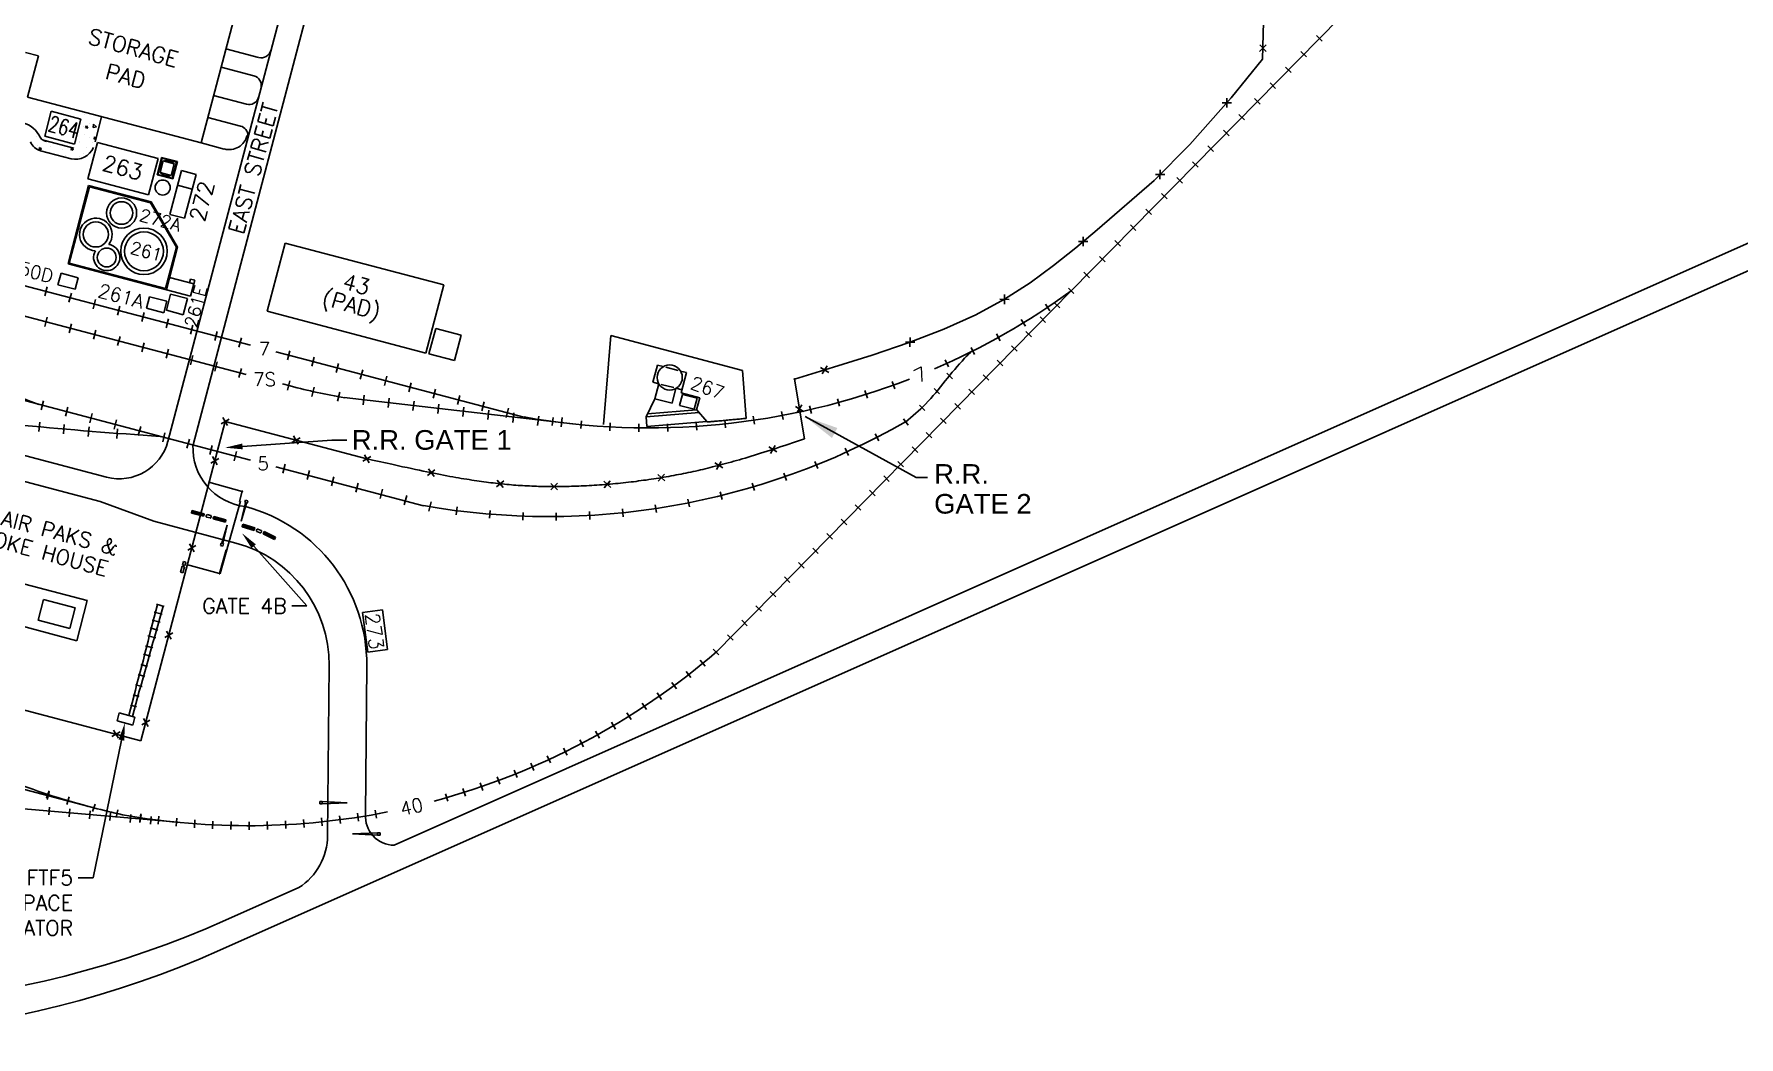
# Model space of a CAD drawing. Extents: x -16413 to 78405, y -232 to 83089.
# Drawn here: x 46664 to 62961, y 12310 to 21894 of the extents above; entities that cross this region are included whole.
import ezdxf
from ezdxf import colors
from ezdxf.entities.mleader import LeaderData, LeaderLine
from ezdxf.enums import TextEntityAlignment as Align
from ezdxf.math import Vec2, Vec3

# ---------------------------------------------------------------- set-up
doc = ezdxf.new("R2010")
doc.units = 0
doc.header["$LTSCALE"] = 350
doc.header["$MEASUREMENT"] = 0
doc.linetypes.add('CV28', pattern=[1, 1])
doc.linetypes.add('CV34', pattern=[1, 1])
doc.layers.get('0').update_dxf_attribs({"color": 3, "linetype": 'CONTINUOUS'})
doc.layers.add('BACKGROUND', color=7, linetype='CONTINUOUS')
doc.styles.add('ARIAL', font='arial.ttf')
doc.styles.add('SIMPLEX', font='SIMPLEX')
doc.styles.get("Standard").update_dxf_attribs({"font": 'SIMPLEX'})
doc.linetypes.add('XREF - PROPOSED HAUL ROAD$0$FENCELINE2', pattern='A,0.25,-0.1,[132,ltypeshp.shx,S=0.1,R=0,X=-0.1,Y=0],-0.1,1', length=1.45)

# ---------------------------------------------------------------- blocks, each defined once
blk = doc.blocks.new('RR', base_point=(-429.5, 670.3))
blk.add_line((-429.5, 674.1), (-429.5, 666.6))

msp = doc.modelspace()

# ---------------------------------------------------------------- linework, layer by layer
at = {"layer": 'BACKGROUND'}
for p, q in [((62509, 25472), (56578, 19440)), ((49111, 22434), (47943, 18001)), ((49343, 22373), (48183, 17967)), ((48627, 22245), (48260, 20853)), ((46705, 21685), (46583, 21718)), ((46705, 21685), (46601, 21290)), ((48810, 21670), (48497, 21753)), ((58443, 21790), (58379, 21728)), ((58380, 21791), (58442, 21727)), ((38511, 21611), (48032, 19105)), ((48765, 21496), (48451, 21579)), ((48260, 20853), (46601, 21290)), ((48693, 21224), (48379, 21306)), ((58111, 21237), (58021, 21238)), ((58067, 21282), (58066, 21192)), ((46828, 21156), (46766, 20918)), ((47112, 21081), (46828, 21156)), ((47112, 21081), (47051, 20842)), ((47148, 21125), (47148, 21125)), ((47190, 21036), (47190, 21036)), ((47233, 21033), (47228, 21002)), ((47233, 21033), (47261, 21006)), ((47308, 21103), (47246, 20865)), ((48638, 21015), (48324, 21097)), ((46683, 20915), (46683, 20915)), ((46752, 20867), (46752, 20867)), ((46753, 20880), (47044, 20803)), ((46763, 20878), (46761, 20873)), ((46761, 20873), (46782, 20867)), ((47051, 20842), (46766, 20918)), ((46779, 20873), (46782, 20867)), ((47069, 20863), (47069, 20863)), ((47096, 20864), (47096, 20864)), ((47133, 21014), (47133, 21014)), ((47142, 20938), (47142, 20938)), ((47166, 21018), (47154, 21001)), ((47154, 21001), (47176, 20994)), ((47166, 21018), (47176, 20994)), ((47177, 20992), (47177, 20992)), ((47189, 20905), (47189, 20905)), ((47228, 21002), (47261, 21006)), ((47240, 20911), (47238, 20890)), ((47238, 20890), (47253, 20893)), ((47240, 20911), (47255, 20899)), ((48712, 20921), (48701, 20924)), ((46695, 20828), (46695, 20828)), ((46714, 20810), (46712, 20789)), ((46712, 20789), (46734, 20793)), ((46714, 20810), (46734, 20793)), ((46726, 20807), (46726, 20807)), ((46726, 20779), (47018, 20702)), ((46732, 20812), (46732, 20812)), ((46822, 20824), (46822, 20824)), ((46935, 20794), (46935, 20794)), ((46957, 20820), (46957, 20820)), ((46961, 20733), (46961, 20733)), ((47027, 20808), (47015, 20790)), ((47015, 20790), (47036, 20784)), ((47027, 20808), (47036, 20784)), ((47093, 20725), (47093, 20725)), ((47101, 20858), (47101, 20858)), ((47136, 20752), (47136, 20752)), ((47169, 20810), (47169, 20810)), ((47269, 20859), (47177, 20511)), ((47207, 20772), (47207, 20772)), ((47218, 20854), (47218, 20854)), ((47269, 20859), (47849, 20706)), ((47849, 20706), (47757, 20358)), ((47882, 20715), (47839, 20549)), ((47887, 20708), (47846, 20553)), ((47882, 20715), (48033, 20675)), ((47887, 20708), (48026, 20671)), ((48481, 20795), (48260, 20854)), ((64935, 20734), (50106, 14141)), ((47839, 20549), (47989, 20509)), ((47846, 20553), (47985, 20516)), ((47898, 20681), (47869, 20571)), ((47974, 20543), (47869, 20571)), ((48003, 20653), (47898, 20681)), ((48072, 20589), (47962, 20171)), ((48003, 20653), (47974, 20543)), ((48026, 20671), (47985, 20516)), ((48033, 20675), (47989, 20509)), ((48212, 20552), (48072, 20589)), ((48212, 20552), (48102, 20134)), ((57473, 20552), (57383, 20553)), ((57429, 20597), (57427, 20507)), ((46988, 19699), (47185, 20447)), ((47000, 19706), (47192, 20435)), ((47177, 20511), (47757, 20358)), ((47185, 20447), (47783, 20290)), ((47192, 20435), (47776, 20281)), ((48036, 20449), (48175, 20413)), ((47776, 20281), (48024, 19856)), ((47783, 20290), (48035, 19857)), ((48102, 20134), (47962, 20171)), ((64256, 20169), (48440, 13138)), ((48733, 17822), (40398, 20016)), ((49063, 19897), (48891, 19245)), ((49063, 19897), (50581, 19497)), ((56738, 19910), (56648, 19912)), ((56694, 19956), (56692, 19866)), ((47921, 19463), (48024, 19856)), ((47928, 19451), (48035, 19857)), ((44920, 19633), (48691, 18640)), ((46892, 19498), (46922, 19608)), ((46922, 19608), (47086, 19565)), ((46988, 19699), (47928, 19451)), ((47000, 19706), (47921, 19463)), ((47057, 19455), (47086, 19565)), ((47958, 19567), (48190, 19506)), ((46788, 19479), (46765, 19392)), ((46892, 19498), (47057, 19455)), ((47020, 19418), (46997, 19331)), ((47928, 19451), (48160, 19390)), ((47928, 19254), (47968, 19409)), ((47968, 19409), (48131, 19366)), ((48150, 19517), (48159, 19551)), ((48200, 19541), (48159, 19551)), ((48190, 19506), (48160, 19390)), ((48190, 19506), (48200, 19541)), ((50581, 19497), (50409, 18845)), ((56578, 19440), (53184, 15988)), ((55941, 19404), (55939, 19314)), ((47252, 19357), (47229, 19269)), ((47484, 19295), (47461, 19208)), ((47716, 19234), (47693, 19147)), ((47716, 19234), (47693, 19147)), ((47738, 19274), (47768, 19384)), ((47738, 19274), (47903, 19231)), ((47768, 19384), (47932, 19341)), ((47903, 19231), (47932, 19341)), ((47928, 19254), (48090, 19211)), ((48090, 19211), (48131, 19366)), ((55985, 19358), (55895, 19359)), ((46788, 19187), (46766, 19100)), ((47021, 19126), (46998, 19039)), ((47948, 19173), (47926, 19086)), ((48032, 19105), (48733, 18920)), ((48181, 19112), (48158, 19025)), ((50503, 19081), (50438, 18838)), ((50503, 19081), (50746, 19017)), ((47253, 19065), (47230, 18978)), ((47485, 19004), (47462, 18917)), ((47717, 18943), (47694, 18856)), ((48413, 19051), (48390, 18964)), ((48645, 18990), (48622, 18903)), ((50746, 19017), (50682, 18773)), ((52178, 19012), (52107, 18162)), ((53437, 18680), (52178, 19012)), ((55083, 18949), (54993, 18950)), ((55039, 18995), (55037, 18905)), ((42923, 18828), (47356, 17659)), ((47949, 18882), (47926, 18795)), ((48181, 18821), (48158, 18734)), ((48413, 18760), (48390, 18673)), ((48976, 18856), (49207, 18795)), ((49109, 18868), (49086, 18781)), ((49207, 18795), (51347, 18232)), ((49341, 18807), (49318, 18720)), ((49573, 18745), (49550, 18658)), ((50438, 18838), (50682, 18773)), ((48645, 18699), (48622, 18612)), ((49805, 18684), (49782, 18597)), ((50037, 18623), (50014, 18536)), ((52622, 18731), (52578, 18567)), ((52679, 18716), (52622, 18731)), ((52820, 18679), (52702, 18710)), ((52901, 18658), (52844, 18673)), ((52901, 18658), (52851, 18465)), ((53472, 18221), (53437, 18680)), ((54260, 18661), (54183, 18707)), ((54198, 18646), (54245, 18723)), ((49037, 18551), (49113, 18531)), ((49110, 18579), (49087, 18492)), ((49342, 18518), (49319, 18431)), ((49586, 18472), (49563, 18385)), ((49627, 18420), (51810, 18169)), ((49819, 18442), (49809, 18352)), ((50269, 18562), (50246, 18475)), ((50501, 18501), (50479, 18414)), ((50501, 18501), (50479, 18414)), ((50734, 18440), (50711, 18353)), ((52636, 18552), (52578, 18567)), ((52636, 18552), (52598, 18408)), ((52779, 18515), (52658, 18546)), ((52800, 18509), (52762, 18365)), ((52858, 18494), (52800, 18509)), ((52834, 18345), (52862, 18450)), ((53027, 18418), (52851, 18465)), ((53001, 18413), (52862, 18450)), ((52997, 18302), (53027, 18418)), ((46755, 18389), (46732, 18302)), ((46987, 18328), (46964, 18241)), ((47219, 18267), (47196, 18180)), ((50058, 18414), (50047, 18324)), ((50296, 18385), (50285, 18296)), ((50534, 18357), (50524, 18268)), ((50534, 18357), (50524, 18268)), ((50773, 18329), (50762, 18240)), ((50966, 18379), (50943, 18292)), ((51011, 18301), (51000, 18211)), ((51198, 18318), (51175, 18231)), ((51249, 18273), (51239, 18183)), ((51249, 18273), (51239, 18183)), ((52598, 18408), (52514, 18237)), ((53021, 18276), (52514, 18237)), ((52997, 18302), (52529, 18266)), ((52762, 18365), (52598, 18408)), ((52974, 18308), (52834, 18345)), ((52974, 18308), (53001, 18413)), ((52997, 18305), (53096, 18190)), ((54018, 18287), (53942, 18335)), ((53956, 18273), (54004, 18349)), ((46717, 18185), (46709, 18096)), ((46952, 18164), (46944, 18074)), ((47189, 18139), (47182, 18049)), ((47451, 18206), (47428, 18119)), ((47461, 18120), (47454, 18030)), ((47683, 18145), (47660, 18058)), ((48529, 18215), (48451, 18170)), ((48467, 18231), (48512, 18153)), ((51488, 18243), (51477, 18154)), ((51712, 18229), (51702, 18140)), ((52522, 18145), (52514, 18237)), ((53096, 18190), (52522, 18145)), ((53106, 18187), (53098, 18187)), ((53113, 18188), (53106, 18187)), ((53121, 18189), (53113, 18188)), ((53128, 18189), (53121, 18189)), ((53136, 18190), (53128, 18189)), ((53144, 18191), (53136, 18190)), ((53153, 18191), (53144, 18191)), ((53161, 18192), (53153, 18191)), ((53170, 18193), (53161, 18192)), ((53179, 18194), (53170, 18193)), ((53188, 18195), (53179, 18194)), ((53198, 18195), (53188, 18195)), ((53208, 18196), (53198, 18195)), ((53218, 18197), (53208, 18196)), ((53228, 18198), (53218, 18197)), ((53239, 18199), (53228, 18198)), ((53250, 18200), (53239, 18199)), ((53261, 18201), (53250, 18200)), ((53272, 18202), (53261, 18201)), ((53284, 18203), (53272, 18202)), ((53295, 18204), (53284, 18203)), ((53307, 18206), (53295, 18204)), ((53319, 18207), (53307, 18206)), ((53332, 18208), (53319, 18207)), ((53344, 18209), (53332, 18208)), ((53357, 18210), (53344, 18209)), ((53369, 18211), (53357, 18210)), ((53382, 18213), (53369, 18211)), ((53395, 18214), (53382, 18213)), ((53408, 18215), (53395, 18214)), ((53420, 18216), (53408, 18215)), ((53433, 18218), (53420, 18216)), ((53446, 18219), (53433, 18218)), ((53459, 18220), (53446, 18219)), ((53472, 18221), (53459, 18220)), ((54034, 18238), (55095, 17655)), ((47915, 18084), (47893, 17997)), ((48148, 18023), (48125, 17936)), ((48367, 17963), (48344, 17876)), ((49206, 18036), (49128, 17991)), ((49145, 18053), (49189, 17975)), ((53764, 17901), (53687, 17948)), ((53702, 17886), (53749, 17963)), ((45894, 17797), (47295, 17427)), ((48430, 17839), (48352, 17794)), ((48368, 17856), (48413, 17778)), ((48599, 17903), (48577, 17816)), ((49064, 17783), (49042, 17696)), ((49884, 17858), (49805, 17813)), ((49822, 17874), (49867, 17796)), ((53248, 17748), (53171, 17796)), ((53186, 17734), (53233, 17810)), ((50387, 17386), (48976, 17758)), ((49296, 17723), (49274, 17636)), ((49529, 17663), (49506, 17576)), ((49761, 17603), (49739, 17516)), ((50424, 17675), (50496, 17729)), ((50487, 17666), (50433, 17738)), ((51084, 17567), (51153, 17624)), ((51148, 17561), (51090, 17630)), ((51605, 17537), (51667, 17602)), ((52176, 17561), (52109, 17621)), ((52112, 17557), (52172, 17624)), ((52694, 17624), (52627, 17685)), ((52630, 17621), (52691, 17688)), ((55095, 17655), (55204, 17655)), ((48678, 17417, -4731), (48684, 17440, -4731)), ((48684, 17440, -4731), (48707, 17434, -4731)), ((49994, 17543), (49971, 17456)), ((50226, 17483), (50203, 17395)), ((51668, 17538), (51604, 17600)), ((47295, 17427, -4731), (47808, 17238, -4731)), ((48173, 17340, -4731), (48167, 17316, -4731)), ((48167, 17316, -4731), (48283, 17286, -4731)), ((48172, 17334, -4731), (48168, 17322, -4731)), ((48168, 17322, -4731), (48284, 17291, -4731)), ((48288, 17303, -4731), (48172, 17334, -4731)), ((48289, 17309, -4731), (48173, 17340, -4731)), ((48283, 17286, -4731), (48289, 17309, -4731)), ((48284, 17291, -4731), (48288, 17303, -4731)), ((48311, 17297, -4731), (48308, 17285, -4731)), ((48312, 17278, -4731), (48347, 17269, -4731)), ((48353, 17292, -4731), (48318, 17301, -4731)), ((48354, 17273, -4731), (48357, 17284, -4731)), ((48382, 17284, -4731), (48376, 17261, -4731)), ((48380, 17278, -4731), (48377, 17267, -4731)), ((48496, 17248, -4731), (48380, 17278, -4731)), ((48498, 17253, -4731), (48382, 17284, -4731)), ((48643, 17240, -4731), (48684, 17415, -4731)), ((48695, 17412, -4731), (48643, 17240, -4731)), ((48701, 17410, -4731), (48678, 17417, -4731)), ((48707, 17434, -4731), (48701, 17410, -4731)), ((50458, 17422), (50436, 17335)), ((47808, 17238, -4731), (48592, 17030, -4731)), ((48376, 17261, -4731), (48492, 17230, -4731)), ((48377, 17267, -4731), (48493, 17236, -4731)), ((48457, 17028, -4731), (48509, 17201, -4731)), ((48509, 17201, -4731), (48468, 17025, -4731)), ((48492, 17230, -4731), (48498, 17253, -4731)), ((48493, 17236, -4731), (48496, 17248, -4731)), ((48652, 17186, -4731), (48659, 17209, -4731)), ((48767, 17151, -4731), (48652, 17186, -4731)), ((48654, 17192, -4731), (48657, 17203, -4731)), ((48768, 17157, -4731), (48654, 17192, -4731)), ((48657, 17203, -4731), (48772, 17168, -4731)), ((48659, 17209, -4731), (48774, 17174, -4731)), ((48774, 17174, -4731), (48767, 17151, -4731)), ((48772, 17168, -4731), (48768, 17157, -4731)), ((48794, 17160, -4731), (48789, 17149, -4731)), ((48793, 17141, -4731), (48826, 17127, -4731)), ((48835, 17150, -4731), (48801, 17163, -4731)), ((48834, 17131, -4731), (48838, 17142, -4731)), ((48853, 17117, -4731), (48864, 17139, -4731)), ((48961, 17064, -4731), (48853, 17117, -4731)), ((48856, 17122, -4731), (48861, 17133, -4731)), ((48964, 17069, -4731), (48856, 17122, -4731)), ((48861, 17133, -4731), (48969, 17080, -4731)), ((48864, 17139, -4731), (48972, 17085, -4731)), ((37923, 16952), (47234, 14499)), ((48210, 17005), (48132, 16960)), ((48149, 17022), (48193, 16944)), ((48445, 17007, -4731), (48451, 17030, -4731)), ((48468, 17001, -4731), (48445, 17007, -4731)), ((48451, 17030, -4731), (48474, 17024, -4731)), ((48474, 17024, -4731), (48468, 17001, -4731)), ((48972, 17085, -4731), (48961, 17064, -4731)), ((48969, 17080, -4731), (48964, 17069, -4731)), ((48064, 16751, -4731), (48080, 16809, -4731)), ((48080, 16809, -4731), (48103, 16803, -4731)), ((48092, 16853, -4731), (48083, 16820, -4731)), ((48083, 16820, -4731), (48106, 16814, -4731)), ((48103, 16803, -4731), (48087, 16745, -4731)), ((48115, 16847, -4731), (48092, 16853, -4731)), ((48106, 16814, -4731), (48115, 16847, -4731)), ((46290, 16712), (47172, 16479)), ((48087, 16745, -4731), (48064, 16751, -4731)), ((46754, 16490), (46703, 16293)), ((46754, 16490), (47055, 16411)), ((47172, 16479), (47073, 16096)), ((47055, 16411), (47004, 16213)), ((47844, 16441), (47764, 16140)), ((47813, 16369), (47888, 16349)), ((47897, 16427), (47816, 16126)), ((47833, 16444), (47908, 16424)), ((49802, 16366, -4717), (49993, 16392, -4717)), ((49853, 15986, -4717), (49802, 16366, -4717)), ((49993, 16392, -4717), (50043, 16011, -4717)), ((46539, 16237), (47073, 16096)), ((46703, 16293), (47004, 16213)), ((47752, 16143), (47827, 16123)), ((47764, 16140), (47754, 16091)), ((47772, 16218), (47848, 16198)), ((47792, 16294), (47868, 16274)), ((47990, 16171), (47912, 16126)), ((47929, 16188), (47973, 16110)), ((47754, 16091), (47719, 15962)), ((47729, 16046), (47799, 16027)), ((47800, 16078), (47765, 15950)), ((47816, 16126), (47800, 16078)), ((50043, 16011, -4717), (49853, 15986, -4717)), ((47709, 15913), (47644, 15672)), ((47750, 15902), (47685, 15661)), ((47685, 15868), (47748, 15851)), ((47708, 15966), (47777, 15947)), ((47719, 15962), (47709, 15913)), ((47765, 15950), (47750, 15902)), ((49470, 14235, -4731), (49484, 15860, -4731)), ((49844, 15857, -4731), (49832, 14437, -4731)), ((47633, 15675), (47697, 15658)), ((47644, 15672), (47634, 15623)), ((47659, 15772), (47722, 15754)), ((47685, 15661), (47669, 15613)), ((47634, 15623), (47570, 15381)), ((47669, 15613), (47604, 15372)), ((47610, 15578), (47668, 15562)), ((47477, 15406), (47457, 15331)), ((47457, 15331), (47607, 15290)), ((47477, 15406), (47628, 15366)), ((47584, 15481), (47642, 15465)), ((47628, 15366), (47607, 15290)), ((47770, 15337), (47692, 15292)), ((47709, 15354), (47754, 15276)), ((47486, 15226), (47408, 15181)), ((47424, 15242), (47469, 15164)), ((41558, 14924), (48038, 14361)), ((49394, 14536), (49394, 14560)), ((49394, 14560), (49418, 14560)), ((49418, 14536), (49394, 14536)), ((49418, 14560), (49658, 14548)), ((49418, 14560), (49418, 14536)), ((49418, 14536), (49658, 14548)), ((49947, 14261), (49707, 14249)), ((49947, 14237), (49707, 14249)), ((49947, 14261), (49971, 14261)), ((49947, 14237), (49947, 14261)), ((49971, 14237), (49947, 14237)), ((49971, 14261), (49971, 14237)), ((49196, 13736), (48493, 13424))]:
    msp.add_line(p, q, dxfattribs=at)
at = {"layer": 'BACKGROUND', "linetype": 'CV34'}
for p, q in [((10496, 24940), (47685, 15140)), ((58448, 23123), (58408, 21655)), ((58408, 21655), (58107, 21283)), ((58107, 21283), (57712, 20839)), ((57712, 20839), (57372, 20496)), ((57372, 20496), (56825, 20022)), ((56825, 20022), (56621, 19850)), ((56621, 19850), (56410, 19681)), ((56410, 19681), (56186, 19516)), ((56186, 19516), (55940, 19359)), ((55940, 19359), (55667, 19211)), ((55362, 19074), (55029, 18946)), ((55667, 19211), (55362, 19074)), ((55029, 18946), (54675, 18826)), ((54675, 18826), (54307, 18710)), ((54307, 18710), (53932, 18597)), ((54027, 18026), (53932, 18597)), ((48490, 18192), (47685, 15140)), ((48490, 18192), (49844, 17835)), ((53704, 17917), (53737, 17928)), ((53737, 17928), (53771, 17939)), ((53771, 17939), (53806, 17951)), ((53806, 17951), (53842, 17963)), ((53842, 17963), (53878, 17975)), ((53878, 17975), (53915, 17987)), ((53915, 17987), (53953, 18000)), ((53953, 18000), (53990, 18013)), ((53990, 18013), (54027, 18026)), ((49834, 17838), (49898, 17823)), ((49898, 17823), (49962, 17809)), ((49962, 17809), (50024, 17795)), ((50024, 17795), (50082, 17782)), ((50082, 17782), (50136, 17770)), ((50136, 17770), (50186, 17759)), ((53174, 17763), (53199, 17769)), ((53199, 17769), (53224, 17776)), ((53224, 17776), (53249, 17782)), ((53249, 17782), (53274, 17789)), ((53274, 17789), (53300, 17796)), ((53300, 17796), (53326, 17803)), ((53326, 17803), (53352, 17811)), ((53352, 17811), (53379, 17818)), ((53379, 17818), (53406, 17826)), ((53406, 17826), (53434, 17834)), ((53434, 17834), (53462, 17842)), ((53462, 17842), (53491, 17851)), ((53491, 17851), (53520, 17860)), ((53520, 17860), (53549, 17869)), ((53549, 17869), (53579, 17878)), ((53579, 17878), (53609, 17887)), ((53609, 17887), (53640, 17897)), ((53640, 17897), (53672, 17907)), ((53672, 17907), (53704, 17917)), ((50186, 17759), (50231, 17750)), ((50231, 17750), (50272, 17741)), ((50272, 17741), (50311, 17732)), ((50311, 17732), (50348, 17725)), ((50348, 17725), (50384, 17717)), ((50384, 17717), (50419, 17710)), ((50419, 17710), (50452, 17703)), ((50452, 17703), (50485, 17697)), ((50485, 17697), (50517, 17690)), ((50517, 17690), (50549, 17684)), ((50549, 17684), (50579, 17678)), ((50579, 17678), (50609, 17673)), ((50609, 17673), (50638, 17667)), ((50638, 17667), (50666, 17662)), ((50666, 17662), (50694, 17657)), ((50694, 17657), (50721, 17653)), ((50721, 17653), (50747, 17648)), ((50747, 17648), (50773, 17644)), ((50773, 17644), (50799, 17640)), ((50799, 17640), (50824, 17636)), ((50824, 17636), (50848, 17632)), ((50848, 17632), (50872, 17628)), ((50872, 17628), (50896, 17624)), ((50896, 17624), (50919, 17621)), ((50919, 17621), (50942, 17618)), ((50942, 17618), (50964, 17615)), ((50964, 17615), (50987, 17612)), ((50987, 17612), (51009, 17609)), ((51009, 17609), (51031, 17606)), ((51031, 17606), (51053, 17604)), ((51053, 17604), (51074, 17601)), ((52246, 17600), (52271, 17603)), ((52271, 17603), (52296, 17605)), ((52296, 17605), (52321, 17608)), ((52321, 17608), (52345, 17611)), ((52345, 17611), (52370, 17614)), ((52370, 17614), (52394, 17616)), ((52394, 17616), (52418, 17619)), ((52418, 17619), (52443, 17623)), ((52443, 17623), (52467, 17626)), ((52467, 17626), (52491, 17629)), ((52491, 17629), (52516, 17632)), ((52516, 17632), (52540, 17636)), ((52540, 17636), (52564, 17639)), ((52564, 17639), (52588, 17643)), ((52588, 17643), (52612, 17647)), ((52612, 17647), (52636, 17651)), ((52636, 17651), (52659, 17654)), ((52659, 17654), (52683, 17658)), ((52683, 17658), (52707, 17662)), ((52707, 17662), (52731, 17667)), ((52731, 17667), (52754, 17671)), ((52754, 17671), (52778, 17675)), ((52778, 17675), (52801, 17680)), ((52801, 17680), (52825, 17684)), ((52825, 17684), (52848, 17689)), ((52848, 17689), (52871, 17693)), ((52871, 17693), (52895, 17698)), ((52895, 17698), (52918, 17703)), ((52918, 17703), (52941, 17708)), ((52941, 17708), (52965, 17713)), ((52965, 17713), (52988, 17718)), ((52988, 17718), (53011, 17723)), ((53011, 17723), (53034, 17729)), ((53034, 17729), (53057, 17734)), ((53057, 17734), (53080, 17739)), ((53080, 17739), (53103, 17745)), ((53103, 17745), (53127, 17751)), ((53127, 17751), (53150, 17757)), ((53150, 17757), (53174, 17763)), ((51074, 17601), (51096, 17599)), ((51096, 17599), (51118, 17596)), ((51118, 17596), (51140, 17594)), ((51140, 17594), (51161, 17592)), ((51161, 17592), (51183, 17590)), ((51183, 17590), (51204, 17588)), ((51204, 17588), (51226, 17586)), ((51226, 17586), (51248, 17584)), ((51248, 17584), (51269, 17583)), ((51269, 17583), (51291, 17581)), ((51291, 17581), (51313, 17580)), ((51313, 17580), (51334, 17578)), ((51334, 17578), (51356, 17577)), ((51356, 17577), (51378, 17576)), ((51378, 17576), (51399, 17575)), ((51399, 17575), (51421, 17574)), ((51421, 17574), (51443, 17573)), ((51443, 17573), (51465, 17572)), ((51465, 17572), (51486, 17571)), ((51486, 17571), (51508, 17571)), ((51508, 17571), (51530, 17570)), ((51530, 17570), (51552, 17570)), ((51552, 17570), (51575, 17570)), ((51575, 17570), (51597, 17569)), ((51597, 17569), (51619, 17569)), ((51619, 17569), (51641, 17569)), ((51641, 17569), (51664, 17569)), ((51664, 17569), (51686, 17569)), ((51686, 17569), (51709, 17570)), ((51709, 17570), (51732, 17570)), ((51732, 17570), (51755, 17570)), ((51755, 17570), (51778, 17571)), ((51778, 17571), (51801, 17572)), ((51801, 17572), (51824, 17572)), ((51824, 17572), (51848, 17573)), ((51848, 17573), (51871, 17574)), ((51871, 17574), (51895, 17575)), ((51895, 17575), (51920, 17576)), ((51920, 17576), (51944, 17577)), ((51944, 17577), (51969, 17579)), ((51969, 17579), (51994, 17580)), ((51994, 17580), (52019, 17582)), ((52019, 17582), (52044, 17584)), ((52044, 17584), (52070, 17585)), ((52070, 17585), (52095, 17587)), ((52095, 17587), (52121, 17589)), ((52121, 17589), (52146, 17591)), ((52146, 17591), (52171, 17593)), ((52171, 17593), (52196, 17596)), ((52196, 17596), (52221, 17598)), ((52221, 17598), (52246, 17600))]:
    msp.add_line(p, q, dxfattribs=at)
at = {"layer": 'BACKGROUND', "linetype": 'CV28'}
msp.add_line((48891, 19245), (50409, 18845), dxfattribs=at)
at = {"layer": 'BACKGROUND', "linetype": 'XREF - PROPOSED HAUL ROAD$0$FENCELINE2', "ltscale": 0.25}
for p, q in [((48654, 17523, -4731), (48335, 17611, -4731)), ((48627, 17427, -4731), (48654, 17524, -4731)), ((48637, 17430, -4731), (48444, 16737, -4731)), ((48499, 16966, -4731), (48436, 16739, -4731)), ((48436, 16739, -4731), (48122, 16826, -4731))]:
    msp.add_line(p, q, dxfattribs=at)
at = {"layer": 'BACKGROUND'}
for centre, radius in [((47893, 20427), 72), ((47500, 20184), 144), ((47500, 20184), 108), ((47254, 19979), 120), ((47714, 19818), 222), ((47714, 19818), 186), ((47358, 19759), 90), ((52740, 18612), 120), ((48654, 17523, -4731), 3.96)]:
    msp.add_circle(centre, radius, dxfattribs=at)
at = {"layer": 'BACKGROUND', "color": 7}
msp.add_circle((48436, 16739, -4731), 3.96, dxfattribs=at)
at = {"layer": 'BACKGROUND'}
for centre, radius, start, end in [((48835, 21763), 96, 255.2375, 345.2375), ((48740, 21403), 96, 345.2375, 75.2375), ((48717, 21316), 96, 255.2375, 345.2375), ((46486, 20795), 262, 25.4189, 73.7527), ((46770, 20930), 157, 205.4189, 253.7527), ((46770, 20930), 52.8, 205.4189, 253.7527), ((48527, 20970), 180, 255.2332, 345.2382), ((48613, 20922), 96, 359.7165, 75.2375), ((47059, 20886), 188, 257.312, 335.8943), ((47944, 20642), 103, 223.6918, 286.789), ((47928, 20582), 103, 43.6918, 106.789), ((47254, 19979), 156, 322.3793, 268.0751), ((47358, 19759), 126, 149.6302, 80.8242), ((52542, 25008), 6878, 293.3766, 305.9417), ((47979, 21960), 3822, 230.6749, 250.5986), ((52542, 25008), 6878, 260, 291.2327), ((50459, 23498), 5146, 254.8356, 260.7593), ((50568, 59686), 41724, 262.7011, 266.2912), ((51580, 24182), 6899, 260.0416, 299.6563), ((47479, 18124), 480, 255.2375, 345.2373), ((48749, 17941, 4731), 567, 177.3881, 263.5276), ((48313, 17284, -4731), 6, 165.1358, 255.1358), ((48317, 17295, -4731), 6, 75.1358, 165.1358), ((48351, 17286, -4731), 6, 345.1358, 75.1358), ((48284, 15870, -4731), 1560, 359.5089, 75.1358), ((48348, 17274, -4731), 6, 255.1358, 345.1358), ((48795, 17146, -4731), 6, 158.1555, 248.1555), ((48799, 17157, -4731), 6, 68.1555, 158.1555), ((48828, 17133, -4731), 6, 248.1555, 338.1555), ((48833, 17144, -4731), 6, 338.1555, 68.1555), ((48284, 15870, -4731), 1200, 359.5089, 75.1358), ((48703, 21206), 6878, 285.0371, 310.7172), ((48936, 21170), 6884, 248.5162, 255.2376), ((48988, 21156), 6884, 255.2376, 257.5863), ((48703, 21206), 6878, 260, 281.2232), ((50109, 14419, 4731), 278, 176.2296, 269.3168), ((48870, 14240, -4731), 600, 302.9102, 359.5089), ((44593, 22196), 9600, 255.2376, 293.9696), ((44540, 21910), 9600, 255.2376, 293.9696)]:
    msp.add_arc(centre, radius, start, end, dxfattribs=at)
msp.add_spline([(54994, 18186), (55186, 18358), (55374, 18579), (55559, 18795), (55620, 18858)], degree=3, dxfattribs=at)
msp.add_point((53932, 18597), dxfattribs=at)
msp.add_solid([(54291, 18034), (54343, 18129), (54034, 18238)], dxfattribs=at)

# ---------------------------------------------------------------- block references
at = {"layer": 'BACKGROUND', "zscale": 10}
for p, xscale, yscale, rotation in [((58951, 21853), 9.999999999999238, 9.999999999996643, 45.48199774445121), ((58802, 21702), 9.999999999999238, 9.999999999996643, 45.48199774445121), ((58654, 21552), 9.999999999999238, 9.999999999996643, 45.48199774445121), ((58506, 21401), 9.999999999999238, 9.999999999996643, 45.48199774445121), ((58357, 21250), 9.999999999999238, 9.999999999996643, 45.48199774445121), ((58209, 21099), 9.999999999999238, 9.999999999996643, 45.48199774445121), ((58061, 20948), 9.999999999999238, 9.999999999996643, 45.48199774445121), ((57913, 20798), 9.999999999999238, 9.999999999996643, 45.48199774445121), ((57764, 20647), 9.999999999999238, 9.999999999996643, 45.48199774445121), ((57616, 20496), 9.999999999999238, 9.999999999996643, 45.48199774445121), ((57319, 20194), 9.999999999999238, 9.999999999996643, 45.48199774445121), ((57468, 20345), 9.999999999999238, 9.999999999996643, 45.48199774445121), ((57171, 20044), 9.999999999999238, 9.999999999996643, 45.48199774445121), ((57023, 19893), 9.999999999999238, 9.999999999996643, 45.48199774445121), ((56875, 19742), 9.999999999999238, 9.999999999996643, 45.48199774445121), ((56726, 19591), 9.999999999999238, 9.999999999996643, 45.48199774445121), ((56578, 19440), 9.999999999999238, 9.999999999996643, 45.48199774445121), ((56352, 19282), 9.99999999999964, 10.00000000000166, 213.6445833333267), ((56442, 19302), 9.999999999999238, 9.999999999996643, 45.48199774445121), ((56120, 19134), 10.00000000000125, 9.999999999999353, 211.347499999998), ((56307, 19164), 9.999999999999238, 9.999999999996643, 45.48199774445121), ((55882, 18996), 9.999999999998028, 9.999999999998028, 209.0504166666666), ((56035, 18888), 9.999999999999238, 9.999999999996643, 45.48199774445121), ((56171, 19026), 9.999999999999238, 9.999999999996643, 45.48199774445121), ((55389, 18747), 10.00000000000017, 9.999999999998668, 204.4562500000026), ((55638, 18867), 10.0000000000027, 10.00000000000109, 206.7533333333201), ((55899, 18750), 9.999999999999238, 9.999999999996643, 45.48199774445121), ((55417, 18625), 9.999999999999238, 9.999999999996643, 45.48199774445121), ((55763, 18612), 9.999999999999238, 9.999999999996643, 45.48199774445121), ((54618, 18451), 10.0000000000029, 9.999999999999433, 197.565), ((54879, 18539), 10.00000000000014, 10.00000000000014, 199.8620833333373), ((55294, 18481), 9.999999999999238, 9.999999999996643, 45.48199774445121), ((55628, 18474), 9.999999999999238, 9.999999999996643, 45.48199774445121), ((53816, 18249), 9.999999999998636, 9.999999999999309, 190.6737500000004), ((54086, 18306), 9.999999999997014, 10.00000000000056, 192.9708333333289), ((54353, 18373), 9.999999999998895, 9.999999999998895, 195.2679166666607), ((55154, 18322), 9.999999999999238, 9.999999999996643, 45.48199774445121), ((55492, 18336), 9.999999999999238, 9.999999999996643, 45.48199774445121), ((51620, 18192), 10.00000000000193, 9.999999999998327, 172.297083333336), ((51894, 18161), 9.999999999998524, 9.999999999998181, 174.5941666666629), ((52169, 18140), 9.999999999998531, 9.999999999998728, 176.8912500000079), ((52445, 18131), 10.00000000000255, 9.999999999998913, 179.1883333333285), ((52720, 18133), 9.999999999997579, 10.00000000000122, 181.4854166666668), ((52996, 18145), 10.00000000000354, 10.00000000000015, 183.7824999999974), ((53270, 18169), 9.999999999998217, 10.00000000000145, 186.0795833333438), ((53544, 18204), 10.00000000000262, 9.99999999999849, 188.3766666666708), ((54996, 18188), 9.99999999999904, 10.00000000000122, 216.858556327637), ((55356, 18198), 9.999999999999238, 9.999999999996643, 45.48199774445121), ((54434, 17902), 9.999999999997534, 10.00000000000084, 204.5095833333449), ((54721, 18040), 10.00000000000081, 10.00000000000081, 207.1641666666731), ((55085, 17922), 9.999999999999238, 9.999999999996643, 45.48199774445121), ((55220, 18060), 9.999999999999238, 9.999999999996643, 45.48199774445121), ((54141, 17776), 10.00000000000131, 10.00000000000131, 201.8550000000036), ((54949, 17783), 9.999999999999238, 9.999999999996643, 45.48199774445121), ((53540, 17567), 10.00000000000342, 9.999999999999932, 196.5458333333318), ((53843, 17664), 10.00000000000374, 9.99999999999911, 199.2004166666668), ((54813, 17645), 9.999999999999238, 9.999999999996643, 45.48199774445121), ((52921, 17414), 9.999999999996195, 9.999999999999764, 191.2366666666634), ((53232, 17483), 9.999999999999186, 9.999999999998312, 193.8912500000028), ((54677, 17507), 9.999999999999238, 9.999999999996643, 45.48199774445121), ((50702, 17338), 9.999999999997765, 10.00000000000184, 172.6545833333334), ((51019, 17305), 10.00000000000013, 9.99999999999983, 175.3091666666611), ((51337, 17286), 10.00000000000172, 10.00000000000185, 177.9637500000019), ((51655, 17282), 9.999999999997726, 10.0000000000014, 180.6183333333279), ((51974, 17293), 10.00000000000291, 9.999999999999275, 183.2729166666671), ((52291, 17319), 10.00000000000188, 9.999999999998263, 185.9274999999904), ((52607, 17359), 10.00000000000217, 9.999999999998575, 188.5820833333247), ((54541, 17369), 9.999999999999238, 9.999999999996643, 45.48199774445121), ((54270, 17093), 9.999999999999238, 9.999999999996643, 45.48199774445121), ((54406, 17231), 9.999999999999238, 9.999999999996643, 45.48199774445121), ((54134, 16955), 9.999999999999238, 9.999999999996643, 45.48199774445121), ((53998, 16817), 9.999999999999238, 9.999999999996643, 45.48199774445121), ((53863, 16679), 9.999999999999238, 9.999999999996643, 45.48199774445121), ((53727, 16541), 9.999999999999238, 9.999999999996643, 45.48199774445121), ((53591, 16403), 9.999999999999238, 9.999999999996643, 45.48199774445121), ((53319, 16127), 9.999999999999238, 9.99999999999792, 45.48199774445121), ((53455, 16265), 9.999999999999238, 9.99999999999792, 45.48199774445121), ((53184, 15988), 9.999999999999238, 9.99999999999792, 45.48199774445121), ((53056, 15882), 10.00000000000163, 9.99999999999907, 219.2681587301495), ((52781, 15668), 10.00000000000142, 9.999999999998881, 216.3700317460271), ((52920, 15773), 9.99999999999774, 9.99999999999806, 217.8190952381013), ((52496, 15469), 9.999999999997302, 10.00000000000034, 213.4719047619116), ((52640, 15567), 10.00000000000267, 9.999999999999691, 214.9209682539629), ((52350, 15375), 9.999999999999964, 9.999999999999002, 212.0228412698447), ((52050, 15198), 10.00000000000144, 10.00000000000073, 209.1247142857149), ((52201, 15285), 10.00000000000268, 9.99999999999769, 210.5737777777704), ((51585, 14962), 9.999999999998646, 10.00000000000106, 204.7775238095283), ((51742, 15037), 10.00000000000266, 9.999999999997794, 206.2265873015826), ((51897, 15115), 9.999999999999174, 10.00000000000079, 207.675650793654), ((51266, 14824), 9.999999999997396, 9.999999999999083, 201.8793968253981), ((51426, 14891), 9.99999999999871, 9.999999999998941, 203.3284603174669), ((50775, 14648), 9.99999999999839, 10.00000000000012, 197.532206349211), ((50940, 14702), 9.999999999997893, 9.999999999999613, 198.9812698412709), ((51104, 14761), 9.99999999999899, 9.999999999999625, 200.4303333333328), ((46795, 14627), 9.99999999999806, 9.999999999999224, 161.8769042571517), ((46797, 14614), 10.00000000000165, 10.00000000000036, 165.2375592333465), ((46808, 14469), 9.999999999996636, 10.00000000000059, 174.7647814555665), ((46987, 14567), 10.00000000000284, 9.999999999998833, 163.5572317452599), ((47234, 14499), 9.999999999996964, 10.00000000000039, 160.1965767690518), ((50608, 14598), 10.00000000000149, 10.00000000000075, 196.083142857137), ((47003, 14451), 9.999999999996636, 10.00000000000059, 174.7647814555665), ((47197, 14433), 9.999999999996636, 10.00000000000059, 174.7647814555665), ((47391, 14415), 9.999999999996636, 10.00000000000059, 174.7647814555665), ((47457, 14444), 9.99999999999779, 9.999999999999563, 167.143003677788), ((47586, 14398), 9.999999999996636, 10.00000000000059, 174.7647814555665), ((47681, 14397), 10.00000000000198, 10.00000000000019, 169.0484481222323), ((47680, 14405), 9.99999999999851, 10.00000000000085, 171.449063492065), ((47780, 14380), 9.999999999996636, 10.00000000000059, 174.7647814555665), ((47853, 14381), 9.999999999997911, 9.999999999999492, 172.8981269841264), ((48025, 14362), 9.999999999996563, 10.00000000000018, 174.3471904761847), ((48199, 14347), 10.00000000000335, 9.999999999999858, 175.7962539682544), ((48372, 14336), 9.999999999998137, 10.00000000000004, 177.2453174603198), ((48546, 14330), 9.999999999999844, 9.99999999999976, 178.6943809523799), ((48720, 14328), 10.00000000000174, 9.999999999999925, 180.1434444444407), ((48894, 14331), 10.00000000000277, 9.999999999999181, 181.5925079365064), ((49068, 14338), 9.999999999998575, 10.00000000000058, 183.0415714285674), ((49241, 14350), 9.99999999999914, 9.999999999999282, 184.4906349206332), ((49415, 14365), 9.9999999999986, 10.0000000000006, 185.939698412704), ((49587, 14386), 9.999999999996547, 10.00000000000039, 187.3887619047662), ((49760, 14410), 10.00000000000207, 9.99999999999999, 188.8378253968216), ((49931, 14439), 9.999999999998511, 10.00000000000095, 190.2868888888902)]:
    msp.add_blockref('RR', p, dxfattribs=dict(at, xscale=xscale, yscale=yscale, rotation=rotation))

# ---------------------------------------------------------------- texts
at = {"layer": 'BACKGROUND', "style": 'SIMPLEX'}
for s, height, rotation, p in [('STORAGE', 150, 344.75, (47593, 21690)), ('PAD', 150, 344.75, (47519, 21419)), ('263', 150, 344.75, (47491, 20545)), ('43', 150, 344.75, (49725, 19431)), ('(PAD)', 150, 344.75, (49678, 19236)), ('273', 136.8, 277.8145, (49849, 16177))]:
    msp.add_text(s, height=height, rotation=rotation, dxfattribs=at).set_placement(p, align=Align.CENTER)
for s, height, rotation, p in [('EAST STREET', 150, 74.75, (48663, 19970)), ('272', 150, 75.2365, (48291, 20091)), ('272A', 119.8, 344.75, (47661, 20112)), ('261', 119.8, 344.75, (47573, 19800)), ('250D', 126.6, 344.75, (46402, 19628)), ('261A', 131.7, 344.75, (47264, 19385)), ('261E', 120, 74.75, (48215, 19079)), ('AIR PAKS &', 144, 345, (46341, 17204)), ('SMOKE HOUSE', 144, 345, (45996, 17072))]:
    msp.add_text(s, height=height, rotation=rotation, dxfattribs=at).set_placement(p)
at = {"layer": 'BACKGROUND', "style": 'SIMPLEX', "width": 0.75}
msp.add_text('264', height=150, rotation=344.75, dxfattribs=at).set_placement((46927, 20933), align=Align.CENTER)
at = {"layer": 'BACKGROUND', "style": 'SIMPLEX'}
for s, p in [('7', (48865, 18885)), ('7S', (48866, 18594)), ('5', (48853, 17789))]:
    msp.add_text(s, height=128, dxfattribs=at).set_placement(p, align=Align.MIDDLE)
at = {"layer": 'BACKGROUND', "linetype": 'Continuous', "style": 'SIMPLEX'}
msp.add_text('267', height=126.6, rotation=340.1388, dxfattribs=at).set_placement((52926, 18509))
at = {"layer": 'BACKGROUND', "style": 'SIMPLEX'}
for s, rotation, p in [('7', 25.9971, (55136, 18638)), ('40', 13.099, (50272, 14510))]:
    msp.add_text(s, height=128, rotation=rotation, dxfattribs=at).set_placement(p, align=Align.MIDDLE)
at = {"layer": 'BACKGROUND', "style": 'ARIAL'}
for s, p in [('R.R.', (55268, 17596)), ('GATE 2', (55268, 17311))]:
    msp.add_text(s, height=187.5, dxfattribs=at).set_placement(p)

# ---------------------------------------------------------------- leaders
at = {"layer": 'BACKGROUND'}
ml = msp.add_multileader_mtext('Standard', dxfattribs=at)
ml.set_content('{\\fArial|b0|i0|c0|p34;R.R. GATE 1}', color=256)
ml.set_leader_properties()
ml.build(insert=Vec2(0, 0))
ml.multileader.update_dxf_attribs({"dogleg_length": 144, "arrow_head_size": 168})
ctx = ml.context
ctx.base_point, ctx.char_height, ctx.arrow_head_size, ctx.landing_gap_size, ctx.plane_origin = Vec3(49653, 18014), 187.5, 168, 48, Vec3(48488, 17941)
notes = []
notes.append((ctx, [(0, (1, 1, 0), (49509, 18014), (1, 0), 144, [(0, [(48488, 17941)], 0, [])])]))
ctx.mtext.insert, ctx.mtext.flow_direction = Vec3(49701, 18109), 5
ml = msp.add_multileader_mtext('Standard', dxfattribs=at)
ml.set_content('GATE 4B', color=256)
ml.set_leader_properties()
ml.build(insert=Vec2(0, 0))
ml.multileader.update_dxf_attribs({"dogleg_length": 144, "arrow_head_size": 168})
ctx = ml.context
ctx.base_point, ctx.char_height, ctx.arrow_head_size, ctx.landing_gap_size, ctx.plane_origin = Vec3(48119, 16428), 144, 168, 48, Vec3(48676, 17237)
ctx.text_align_type = 2
notes.append((ctx, [(1, (1, 1, 0), (49271, 16428), (-1, 0), 144, [(0, [(48651, 17124)], 0, [])])]))
ctx.mtext.insert, ctx.mtext.alignment, ctx.mtext.flow_direction = Vec3(49079, 16500), 3, 5
ml = msp.add_multileader_mtext('Standard', dxfattribs=at)
ml.set_content('FTF5\\PCONFINED SPACE\\PSIMULATOR', color=256)
ml.set_leader_properties()
ml.build(insert=Vec2(0, 0))
ml.multileader.update_dxf_attribs({"dogleg_length": 144, "arrow_head_size": 168})
ctx = ml.context
ctx.base_point, ctx.char_height, ctx.arrow_head_size, ctx.landing_gap_size, ctx.plane_origin = Vec3(45103, 13831), 144, 168, 48, Vec3(47457, 15331)
ctx.text_align_type = 2
notes.append((ctx, [(0, (1, 1, 0), (47229, 13831), (-1, 0), 144, [(0, [(47532, 15311)], 0, [])])]))
ctx.mtext.insert, ctx.mtext.alignment, ctx.mtext.flow_direction = Vec3(47037, 13903), 3, 5
for ctx, leaders in notes:
    for number, flags, end, landing, length, lines in leaders:
        leader = LeaderData()
        leader.index, (leader.has_last_leader_line, leader.has_dogleg_vector, leader.attachment_direction) = number, flags
        leader.last_leader_point, leader.dogleg_vector, leader.dogleg_length = Vec3(end), Vec3(landing), length
        for number, points, colour, breaks in lines:
            line = LeaderLine()
            line.index, line.vertices, line.color, line.breaks = number, Vec3.list(points), colors.encode_raw_color(colour), breaks
            leader.lines.append(line)
        ctx.leaders.append(leader)

doc.saveas('drawing.dxf')
